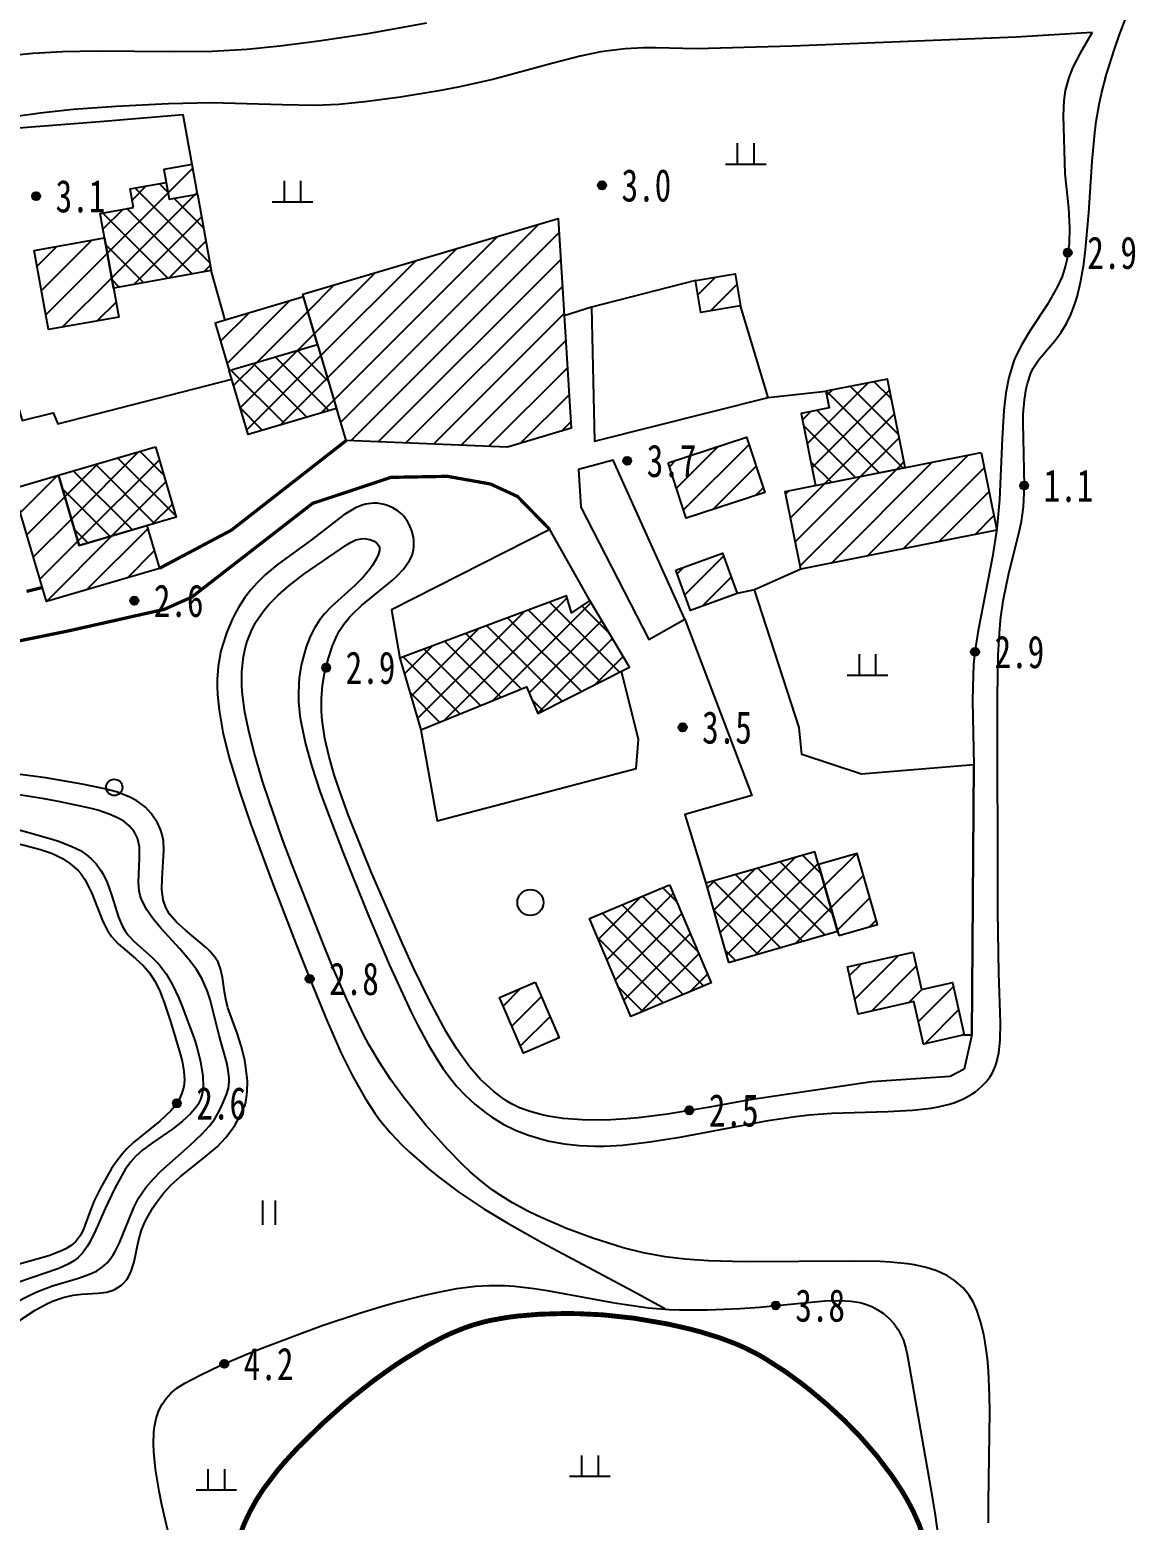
# Model space of a CAD drawing. Header units: metres. Extents: x 494039 to 619385, y 3351420 to 3402703.
# Drawn here: x 584816.8 to 584952.9, y 3394730.4 to 3394914 of the extents above; entities that cross this region are included whole.
import ezdxf
from ezdxf.enums import TextEntityAlignment as Align

# ---------------------------------------------------------------- set-up
doc = ezdxf.new("R2010")
doc.units = ezdxf.units.M
for name, pattern in [('2450', [0]), ('4430', [0]), ('8521', [0]), ('8522', [0]), ('9610', [0])]:
    doc.linetypes.add(name, pattern=pattern)
for name, color, linetype in [('210100', 130, 'Continuous'), ('310300', 8, 'Continuous'), ('310500', 8, 'Continuous'), ('380202', 8, '2450'), ('420500', 8, 'Continuous'), ('440300', 8, '4430'), ('510301', 8, 'Continuous'), ('720100', 8, 'Continuous'), ('760201', 8, '8521'), ('760202', 8, '8522'), ('810100', 8, '9610'), ('810302', 8, 'Continuous'), ('810501', 8, 'Continuous'), ('810600', 8, 'Continuous')]:
    doc.layers.add(name, color=color, linetype=linetype)
pattern_1 = [(45, (0, 0), (-1.767766953, 1.767766953), []), (135, (0, 0), (-1.767766953, -1.767766953), [])]
pattern_2 = [(45, (0, 0), (-1.767766953, 1.767766953), [])]

# ---------------------------------------------------------------- blocks, each defined once
blk = doc.blocks.new('gc170')
at = {"linetype": 'Continuous'}
blk.add_circle((0, 0), 0.5, dxfattribs=at)
blk = doc.blocks.new('p_point')
for radius in [0.25, 0.2, 0.15, 0.1, 0.05]:
    blk.add_circle((0, 0), radius)
blk.add_point((0, 0))
blk = doc.blocks.new('vm')
at = {"linetype": 'Continuous'}
for p, q in [((-0.5, 0), (-0.5, 1.3)), ((0.5, 1.3), (0.5, 0)), ((1.25, 0), (-1.25, 0))]:
    blk.add_line(p, q, dxfattribs=at)
blk = doc.blocks.new('v1')
blk.add_circle((0, 0), 0.8)
blk = doc.blocks.new('ve')
at = {"color": 0, "linetype": 'Continuous'}
for p, q in [((-0.4, 1.5), (-0.4, 0)), ((0.4, 0), (0.4, 1.5))]:
    blk.add_line(p, q, dxfattribs=at)
blk = doc.blocks.new('1-3&1-4')
at = {"layer": '310300', "linetype": 'Continuous'}
h = blk.add_hatch(dxfattribs=at)
h.set_pattern_fill('ANSI31', color=8, scale=20, style=0)
h.set_pattern_definition(pattern_2)
h.paths.add_polyline_path([(584837.463, 3394893.7185), (584836.8054, 3394897.3826), (584833.3349, 3394896.7597), (584833.9925, 3394893.0956)])
h = blk.add_hatch(dxfattribs=at)
h.set_pattern_fill('ANSI31', color=8, scale=20, style=0)
h.set_pattern_definition(pattern_2)
h.paths.add_polyline_path([(584850.4423, 3394881.3779), (584881.8862, 3394890.7042), (584883.48, 3394864.8789), (584875.6642, 3394862.5607), (584855.7863, 3394863.3607)])
h = blk.add_hatch(dxfattribs=at)
h.set_pattern_fill('ANSI31', color=8, scale=20, style=0)
h.set_pattern_definition(pattern_2)
h.paths.add_polyline_path([(584827.7825, 3394878.5738), (584819.1325, 3394877.0213), (584817.3833, 3394886.7677), (584826.0332, 3394888.3202)])
h = blk.add_hatch(dxfattribs=at)
h.set_pattern_fill('ANSI31', color=8, scale=20, style=0)
h.set_pattern_definition(pattern_2)
h.paths.add_polyline_path([(584898.7875, 3394883.0737), (584903.663, 3394883.9021), (584904.3327, 3394879.9607), (584899.4572, 3394879.1323)])
h = blk.add_hatch(dxfattribs=at)
h.set_pattern_fill('ANSI31', color=8, scale=20, style=0)
h.set_pattern_definition(pattern_2)
h.paths.add_polyline_path([(584852.2742, 3394875.2016), (584850.5346, 3394881.0668), (584839.6486, 3394877.838), (584841.3882, 3394871.9728)])
h = blk.add_hatch(dxfattribs=at)
h.set_pattern_fill('ANSI31', color=8, scale=20, style=0)
h.set_pattern_definition(pattern_2)
h.paths.add_polyline_path([(584895.4169, 3394860.6255), (584905.0859, 3394863.7925), (584907.3198, 3394856.972), (584897.6508, 3394853.8051)])
h = blk.add_hatch(dxfattribs=at)
h.set_pattern_fill('ANSI31', color=8, scale=20, style=0)
h.set_pattern_definition(pattern_2)
h.paths.add_polyline_path([(584933.9706, 3394861.8865), (584935.8729, 3394852.306), (584911.7423, 3394847.5146), (584909.84, 3394857.0951)])
h = blk.add_hatch(dxfattribs=at)
h.set_pattern_fill('ANSI31', color=8, scale=20, style=0)
h.set_pattern_definition(pattern_2)
h.paths.add_polyline_path([(584822.9153, 3394850.4351), (584831.2438, 3394852.8795), (584832.7879, 3394847.6183), (584818.8759, 3394843.5352), (584814.7876, 3394857.4648), (584820.3711, 3394859.1035)])
h = blk.add_hatch(dxfattribs=at)
h.set_pattern_fill('ANSI31', color=8, scale=20, style=0)
h.set_pattern_definition(pattern_2)
h.paths.add_polyline_path([(584896.3677, 3394847.3927), (584902.1069, 3394849.4759), (584903.9021, 3394844.53), (584898.163, 3394842.4468)])
h = blk.add_hatch(dxfattribs=at)
h.set_pattern_fill('ANSI31', color=8, scale=20, style=0)
h.set_pattern_definition(pattern_2)
h.paths.add_polyline_path([(584916.4428, 3394802.4081), (584921.2059, 3394803.7745), (584918.7044, 3394812.494), (584913.9414, 3394811.1275)])
h = blk.add_hatch(dxfattribs=at)
h.set_pattern_fill('ANSI31', color=8, scale=20, style=0)
h.set_pattern_definition(pattern_2)
h.paths.add_polyline_path([(584925.5864, 3394800.3619), (584926.6221, 3394795.7546), (584930.4305, 3394796.6107), (584931.8835, 3394790.1469), (584926.8598, 3394789.0176), (584925.6784, 3394794.2731), (584918.8017, 3394792.7273), (584917.4944, 3394798.5429)])
h = blk.add_hatch(dxfattribs=at)
h.set_pattern_fill('ANSI31', color=8, scale=20, style=0)
h.set_pattern_definition(pattern_2)
h.paths.add_polyline_path([(584879.0616, 3394796.6633), (584882.0211, 3394789.7904), (584877.6013, 3394787.8872), (584874.6418, 3394794.7601)])
at = {"layer": '310500', "linetype": 'Continuous'}
h = blk.add_hatch(dxfattribs=at)
h.set_pattern_fill('ANSI37', color=8, scale=20, style=0)
h.set_pattern_definition(pattern_1)
h.paths.add_polyline_path([(584829.5876, 3394892.0723), (584829.1789, 3394894.3494), (584833.6243, 3394895.1473), (584833.9925, 3394893.0956), (584837.463, 3394893.7185), (584839.153, 3394884.3029), (584827.1412, 3394882.147), (584825.4917, 3394891.3372)])
h = blk.add_hatch(dxfattribs=at)
h.set_pattern_fill('ANSI37', color=8, scale=20, style=0)
h.set_pattern_definition(pattern_1)
h.paths.add_polyline_path([(584852.2742, 3394875.2016), (584854.6129, 3394867.3168), (584843.7269, 3394864.088), (584841.3882, 3394871.9728)])
h = blk.add_hatch(dxfattribs=at)
h.set_pattern_fill('ANSI37', color=8, scale=20, style=0)
h.set_pattern_definition(pattern_1)
h.paths.add_polyline_path([(584924.5914, 3394860.0242), (584922.4249, 3394870.9351), (584914.8455, 3394869.4301), (584915.2503, 3394867.3912), (584911.8047, 3394866.7071), (584913.5663, 3394857.835)])
h = blk.add_hatch(dxfattribs=at)
h.set_pattern_fill('ANSI37', color=8, scale=20, style=0)
h.set_pattern_definition(pattern_1)
h.paths.add_polyline_path([(584832.3101, 3394862.6075), (584834.8542, 3394853.9392), (584822.9153, 3394850.4351), (584820.3711, 3394859.1035)])
h = blk.add_hatch(dxfattribs=at)
h.set_pattern_fill('ANSI37', color=8, scale=20, style=0)
h.set_pattern_definition(pattern_1)
h.paths.add_polyline_path([(584864.9757, 3394827.75), (584878.0023, 3394833.0352), (584879.3869, 3394829.7243), (584890.6629, 3394835.4391), (584885.803, 3394843.6637), (584883.5179, 3394842.1618), (584882.9126, 3394844.2213), (584862.4074, 3394836.5615)])
h = blk.add_hatch(dxfattribs=at)
h.set_pattern_fill('ANSI37', color=8, scale=20, style=0)
h.set_pattern_definition(pattern_1)
h.paths.add_polyline_path([(584902.8509, 3394799.0829), (584916.2907, 3394802.9385), (584913.4862, 3394812.7143), (584900.0464, 3394808.8586)])
h = blk.add_hatch(dxfattribs=at)
h.set_pattern_fill('ANSI37', color=8, scale=20, style=0)
h.set_pattern_definition(pattern_1)
h.paths.add_polyline_path([(584895.5846, 3394808.6583), (584900.7003, 3394796.5868), (584890.847, 3394792.4111), (584885.7313, 3394804.4826)])
at = {"layer": '210100', "color": 141, "linetype": 'Continuous', "flags": 128}
for points in [[(584934.8556, 3394730.078), (584934.8571, 3394732.606), (584935.031, 3394743.7411), (584935.0047, 3394745.76), (584934.8648, 3394748.7787), (584934.7306, 3394750.282), (584934.4585, 3394752.2776), (584934.2724, 3394753.2707), (584933.892, 3394754.8364), (584933.4303, 3394756.2374), (584932.9748, 3394757.2608), (584932.4528, 3394758.1409), (584931.7513, 3394758.9979), (584930.6824, 3394759.9096), (584929.8003, 3394760.4671), (584928.9469, 3394760.894), (584928.3635, 3394761.1345), (584927.1697, 3394761.5225), (584925.7395, 3394761.8445), (584924.908, 3394761.9771), (584922.7968, 3394762.184), (584921.5155, 3394762.2448), (584918.2259, 3394762.2848), (584904.8316, 3394762.218), (584900.4103, 3394762.3328), (584897.4761, 3394762.5298), (584895.0425, 3394762.8138), (584892.3917, 3394763.3046), (584889.8847, 3394763.9385), (584886.1616, 3394765.1085), (584882.9024, 3394766.3223), (584879.3243, 3394767.8763), (584878.1619, 3394768.4458), (584876.2716, 3394769.4664), (584874.8135, 3394770.3613), (584873.7537, 3394771.094), (584872.3811, 3394772.1637), (584871.0641, 3394773.3091), (584870.1063, 3394774.2078), (584868.254, 3394776.0854), (584865.6063, 3394779.0497), (584862.8367, 3394782.4959), (584861.279, 3394784.6327), (584859.8282, 3394786.8283), (584858.572, 3394788.9881), (584857.9282, 3394790.1999), (584856.7144, 3394792.6603), (584855.8521, 3394794.5295), (584853.9435, 3394798.9429), (584852.8953, 3394801.4867), (584849.12, 3394811.1184), (584847.9118, 3394814.3656), (584846.2882, 3394818.9685), (584845.4905, 3394821.4097), (584844.448, 3394824.9332), (584843.74, 3394827.7704), (584843.3192, 3394829.9042), (584843.0317, 3394832.0403), (584842.9524, 3394833.1086), (584842.9422, 3394834.8884), (584843.1374, 3394836.7504), (584843.438, 3394838.088), (584843.6389, 3394838.7455), (584844.07, 3394839.8624), (584844.6177, 3394840.9423), (584845.5548, 3394842.3245), (584846.2706, 3394843.1753), (584847.4527, 3394844.369), (584848.7368, 3394845.4867), (584850.5642, 3394846.8959), (584855.8943, 3394850.5624), (584856.3132, 3394850.8086), (584856.9936, 3394851.1144), (584857.6464, 3394851.2647), (584857.9887, 3394851.2801), (584858.6982, 3394851.1678), (584859.2236, 3394850.9509), (584859.5928, 3394850.6839), (584859.8024, 3394850.4098), (584859.8692, 3394850.2346), (584859.8793, 3394849.8387), (584859.7131, 3394849.2886), (584859.5016, 3394848.8342), (584859.0629, 3394848.0636), (584858.6966, 3394847.5279), (584857.888, 3394846.5444), (584856.8546, 3394845.5056), (584853.9438, 3394842.8847), (584853.1064, 3394842.0035), (584852.4886, 3394841.2218), (584851.8839, 3394840.2649), (584851.3691, 3394839.239), (584850.8722, 3394837.9741), (584850.6355, 3394837.2261), (584850.261, 3394835.6912), (584850.0172, 3394834.1262), (584849.9453, 3394833.3401), (584849.9033, 3394832.1651), (584849.9286, 3394831.2208), (584850.0991, 3394829.4721), (584850.2436, 3394828.5496), (584850.7856, 3394826.0265), (584851.5747, 3394823.1984), (584852.6028, 3394820.0561), (584853.3433, 3394817.976), (584855.3132, 3394812.803), (584856.5475, 3394809.7062), (584858.5889, 3394804.7217), (584861.0931, 3394798.8365), (584863.748, 3394793.0432), (584864.5186, 3394791.4958), (584865.8751, 3394788.9691), (584867.0508, 3394787.0137), (584867.6792, 3394786.0657), (584868.3412, 3394785.1424), (584869.4109, 3394783.8136), (584870.3775, 3394782.7794), (584871.6285, 3394781.6282), (584872.9703, 3394780.57), (584873.671, 3394780.0785), (584875.1262, 3394779.1798), (584876.6487, 3394778.4105), (584878.23, 3394777.7888), (584879.859, 3394777.299), (584880.7791, 3394777.0776), (584882.6416, 3394776.7347), (584884.5203, 3394776.5202), (584886.4043, 3394776.4361), (584887.5362, 3394776.4473), (584889.7932, 3394776.5805), (584893.1665, 3394776.9779), (584897.0912, 3394777.6211), (584907.7326, 3394779.6022), (584911.1024, 3394780.1153), (584912.7917, 3394780.3144), (584915.5725, 3394780.5208), (584922.4788, 3394780.7022), (584925.5141, 3394780.8734), (584927.8094, 3394781.145), (584928.6649, 3394781.2943), (584930.0715, 3394781.6291), (584930.7137, 3394781.8324), (584931.7835, 3394782.2686), (584932.8168, 3394782.8484), (584933.2519, 3394783.1524), (584934.0046, 3394783.7842), (584934.6179, 3394784.4367), (584935.0539, 3394785.0252), (584935.3367, 3394785.5036), (584935.7124, 3394786.3431), (584935.8871, 3394786.869), (584936.1403, 3394787.9627), (584936.317, 3394789.4889), (584936.3556, 3394791.668), (584936.1342, 3394797.746), (584936.0181, 3394805.3632), (584935.9697, 3394831.8145), (584936.0648, 3394836.9432), (584936.2593, 3394840.2207), (584936.4011, 3394841.6676), (584936.704, 3394843.8212), (584937.3444, 3394846.8073), (584938.6966, 3394852.2843), (584938.9128, 3394853.3992), (584939.1668, 3394855.2107), (584939.2945, 3394857.7649), (584939.1213, 3394865.5385), (584939.1462, 3394866.6207), (584939.2808, 3394868.3841), (584939.5019, 3394869.7469), (584939.6606, 3394870.4083), (584940.0965, 3394871.6822), (584940.3837, 3394872.2907), (584941.0848, 3394873.3926), (584943.0225, 3394875.648), (584943.7895, 3394876.6311), (584944.48, 3394877.7635), (584945.0451, 3394878.9623), (584945.5071, 3394880.2136), (584945.7672, 3394881.071), (584946.193, 3394882.8271), (584946.5871, 3394885.0716), (584946.8209, 3394886.8823), (584947.213, 3394891.4028), (584947.6229, 3394897.7725), (584947.9446, 3394901.2731), (584948.1229, 3394902.6632), (584948.4717, 3394904.7342), (584948.7729, 3394906.1119), (584949.4109, 3394908.5047), (584950.3778, 3394911.5561), (584950.9636, 3394913.2425), (584952.7127, 3394917.9408)], [(584814.7583, 3394757.0132), (584817.0136, 3394758.1722), (584817.9146, 3394758.5772), (584819.6479, 3394759.2598), (584822.8461, 3394760.2012), (584824.2044, 3394760.6704), (584825.038, 3394761.0656), (584825.7617, 3394761.5317), (584826.3324, 3394762.0314), (584826.6237, 3394762.3633), (584827.1111, 3394763.0743), (584827.3738, 3394763.5435), (584827.8639, 3394764.5632), (584829.6373, 3394768.9006), (584830.2273, 3394770.0602), (584831.1333, 3394771.3793), (584832.0545, 3394772.4356), (584832.9747, 3394773.3611), (584836.5431, 3394776.5418), (584838.0578, 3394777.9705), (584838.9416, 3394778.9386), (584839.6099, 3394779.8349), (584840.1923, 3394780.8579), (584840.5281, 3394781.5588), (584841.0642, 3394782.8029), (584841.306, 3394783.6105), (584841.3892, 3394784.374), (584841.3813, 3394784.8889), (584841.231, 3394786.0593), (584841.0915, 3394786.7142), (584840.1555, 3394790.0925), (584839.0436, 3394794.502), (584838.672, 3394795.6263), (584838.0238, 3394797.1008), (584837.345, 3394798.2157), (584836.4268, 3394799.4425), (584835.3118, 3394800.7507), (584833.0214, 3394803.2619), (584831.9749, 3394804.513), (584831.225, 3394805.5727), (584830.5681, 3394806.8361), (584830.4062, 3394807.3184), (584830.2863, 3394807.8884), (584830.2091, 3394808.9167), (584830.3539, 3394811.933), (584830.3244, 3394813.2602), (584830.2658, 3394813.6893), (584830.0867, 3394814.3824), (584829.8107, 3394814.98), (584829.6265, 3394815.2703), (584829.0799, 3394815.9154), (584828.3943, 3394816.4692), (584827.6324, 3394816.9129), (584826.6075, 3394817.3583), (584825.2033, 3394817.8174), (584824.2087, 3394818.0839), (584820.5695, 3394818.8766), (584818.6213, 3394819.2384), (584815.2263, 3394819.7799)], [(584813.8051, 3394815.9173), (584819.5917, 3394814.2753), (584820.4725, 3394813.9854), (584822.0239, 3394813.3775), (584823.0627, 3394812.8507), (584823.8255, 3394812.351), (584824.3664, 3394811.8957), (584825.0041, 3394811.213), (584825.5999, 3394810.4), (584825.8791, 3394809.939), (584826.3692, 3394808.9212), (584826.9012, 3394807.4085), (584827.7719, 3394804.6403), (584828.2147, 3394803.5997), (584828.6346, 3394802.8755), (584828.9806, 3394802.4166), (584829.6982, 3394801.6502), (584831.8436, 3394799.7456), (584832.763, 3394798.8249), (584833.6113, 3394797.6904), (584834.3876, 3394796.333), (584835.1737, 3394794.6684), (584835.6873, 3394793.4481), (584837.0669, 3394789.6942), (584837.3873, 3394788.6702), (584837.8623, 3394786.8409), (584838.1403, 3394785.0724), (584838.1759, 3394783.8439), (584838.0636, 3394782.912), (584837.8545, 3394782.2182), (584837.5142, 3394781.5588), (584837.272, 3394781.2013), (584836.6744, 3394780.4868), (584835.6474, 3394779.5302), (584834.4337, 3394778.6037), (584831.9363, 3394776.8808), (584830.7431, 3394775.9838), (584829.8902, 3394775.2203), (584829.2789, 3394774.5359), (584828.584, 3394773.5664), (584828.1878, 3394772.9255), (584827.2442, 3394771.1778), (584826.1176, 3394768.7832), (584824.9645, 3394766.1581), (584824.2076, 3394764.6396), (584823.8837, 3394764.0923), (584823.3047, 3394763.285), (584822.8028, 3394762.7562), (584822.3347, 3394762.3828), (584821.5558, 3394761.9099), (584820.4179, 3394761.3911), (584815.3685, 3394759.6445)]]:
    blk.add_lwpolyline(points, dxfattribs=at)
at = {"layer": '210100', "color": 141, "linetype": 'Continuous', "elevation": 3.0228, "flags": 128}
for points in [[(584814.7721, 3394910.8089), (584817.1885, 3394911.0674), (584820.8417, 3394911.2784), (584825.1325, 3394911.3495), (584834.3694, 3394911.2813), (584839.2887, 3394911.3373), (584843.5599, 3394911.5698), (584847.5989, 3394911.9602), (584852.4269, 3394912.5792), (584858.4413, 3394913.5105), (584865.7304, 3394914.8124)], [(584947.6452, 3394913.6336), (584938.2621, 3394913.0321), (584910.6806, 3394911.9432), (584898.9091, 3394911.5942), (584893.9209, 3394911.7491), (584892.3935, 3394911.7383), (584890.1156, 3394911.6175), (584888.0764, 3394911.3803), (584887.1175, 3394911.224), (584884.5747, 3394910.6936), (584881.0977, 3394909.8001), (584873.8269, 3394907.8291), (584869.5788, 3394906.8992), (584867.2087, 3394906.4525), (584862.4535, 3394905.6627), (584858.0826, 3394905.0709), (584854.8965, 3394904.7682), (584851.9657, 3394904.6487), (584847.9119, 3394904.6931), (584839.2045, 3394904.9386), (584833.9215, 3394904.8381), (584827.4643, 3394904.5133), (584822.1913, 3394904.1272), (584818.1081, 3394903.706), (584815.2115, 3394903.2826)]]:
    blk.add_lwpolyline(points, dxfattribs=at)
at = {"layer": '310300', "color": 8, "linetype": 'Continuous', "flags": 128}
for points, elevation in [([(584837.463, 3394893.7185), (584836.8054, 3394897.3826), (584833.3349, 3394896.7597), (584833.9925, 3394893.0956)], 5.9853), ([(584827.7825, 3394878.5738), (584819.1325, 3394877.0213), (584817.3833, 3394886.7677), (584826.0332, 3394888.3202)], 6.3947), ([(584852.2742, 3394875.2016), (584850.5346, 3394881.0668), (584839.6486, 3394877.838), (584841.3882, 3394871.9728)], 6.3947), ([(584895.4169, 3394860.6255), (584905.0859, 3394863.7925), (584907.3198, 3394856.972), (584897.6508, 3394853.8051)], 6.0626), ([(584933.9706, 3394861.8865), (584935.8729, 3394852.306), (584911.7423, 3394847.5146), (584909.84, 3394857.0951)], 6.0626), ([(584822.9153, 3394850.4351), (584831.2438, 3394852.8795), (584832.7879, 3394847.6183), (584818.8759, 3394843.5352), (584814.7876, 3394857.4648), (584820.3711, 3394859.1035)], 6.4692), ([(584896.3677, 3394847.3927), (584902.1069, 3394849.4759), (584903.9021, 3394844.53), (584898.163, 3394842.4468)], 6.0626), ([(584916.4428, 3394802.4081), (584921.2059, 3394803.7745), (584918.7044, 3394812.494), (584913.9414, 3394811.1275)], 7.3469), ([(584879.0616, 3394796.6633), (584882.0211, 3394789.7904), (584877.6013, 3394787.8872), (584874.6418, 3394794.7601)], 4.9324)]:
    blk.add_lwpolyline(points, close=True, dxfattribs=dict(at, elevation=elevation))
for points in [[(584850.4423, 3394881.3779), (584881.8862, 3394890.7042), (584883.48, 3394864.8789), (584875.6642, 3394862.5607), (584855.7863, 3394863.3607)], [(584898.7875, 3394883.0737), (584903.663, 3394883.9021), (584904.3327, 3394879.9607), (584899.4572, 3394879.1323)], [(584925.5864, 3394800.3619), (584926.6221, 3394795.7546), (584930.4305, 3394796.6107), (584931.8835, 3394790.1469), (584926.8598, 3394789.0176), (584925.6784, 3394794.2731), (584918.8017, 3394792.7273), (584917.4944, 3394798.5429)]]:
    blk.add_lwpolyline(points, close=True, dxfattribs=at)
at = {"layer": '310500', "color": 8, "linetype": 'Continuous', "flags": 128}
for points, elevation in [([(584829.5876, 3394892.0723), (584829.1789, 3394894.3494), (584833.6243, 3394895.1473), (584833.9925, 3394893.0956), (584837.463, 3394893.7185), (584839.153, 3394884.3029), (584827.1412, 3394882.147), (584825.4917, 3394891.3372)], 10.237), ([(584852.2742, 3394875.2016), (584854.6129, 3394867.3168), (584843.7269, 3394864.088), (584841.3882, 3394871.9728)], 16.044), ([(584832.3101, 3394862.6075), (584834.8542, 3394853.9392), (584822.9153, 3394850.4351), (584820.3711, 3394859.1035)], 9.2878), ([(584864.9757, 3394827.75), (584878.0023, 3394833.0352), (584879.3869, 3394829.7243), (584890.6629, 3394835.4391), (584885.803, 3394843.6637), (584883.5179, 3394842.1618), (584882.9126, 3394844.2213), (584862.4074, 3394836.5615)], 11.7718), ([(584902.8509, 3394799.0829), (584916.2907, 3394802.9385), (584913.4862, 3394812.7143), (584900.0464, 3394808.8586)], 10.8337), ([(584895.5846, 3394808.6583), (584900.7003, 3394796.5868), (584890.847, 3394792.4111), (584885.7313, 3394804.4826)], 11.5931)]:
    blk.add_lwpolyline(points, close=True, dxfattribs=dict(at, elevation=elevation))
blk.add_lwpolyline([(584924.5914, 3394860.0242), (584922.4249, 3394870.9351), (584914.8455, 3394869.4301), (584915.2503, 3394867.3912), (584911.8047, 3394866.7071), (584913.5663, 3394857.835)], close=True, dxfattribs=at)
at = {"layer": '380202', "color": 8, "linetype": '2450', "flags": 128}
blk.add_lwpolyline([(584836.8054, 3394897.3826), (584835.7159, 3394903.4721), (584825.4404, 3394902.6355), (584814.9116, 3394901.7857), (584809.4098, 3394899.7436), (584806.8802, 3394896.8551), (584805.7383, 3394894.15), (584805.2733, 3394891.0441), (584805.8482, 3394887.6877), (584807.6538, 3394883.7853), (584809.5918, 3394880.2613), (584814.3999, 3394870.9247), (584815.8762, 3394865.8462), (584819.7134, 3394866.7722), (584820.2887, 3394865.4262), (584841.7048, 3394870.9055)], dxfattribs=at)
for points, elevation in [([(584840.8946, 3394878.2076), (584839.153, 3394884.3029)], 5.2594), ([(584898.7875, 3394883.0737), (584885.9798, 3394879.8074), (584886.3726, 3394863.303), (584907.7332, 3394868.6621), (584904.3327, 3394879.9607)], 4.8765), ([(584885.803, 3394843.6637), (584880.8504, 3394852.4053), (584861.3472, 3394842.5046), (584862.4074, 3394836.5615)], 4.9324), ([(584931.8835, 3394790.1469), (584932.8211, 3394790.1772), (584933.0716, 3394823.4045), (584919.2343, 3394822.2731), (584911.8911, 3394824.7021), (584911.5588, 3394828.0078), (584906.0485, 3394844.9863), (584903.9021, 3394844.53)], 4.5973), ([(584897.4591, 3394841.3789), (584905.7388, 3394819.6534), (584897.4976, 3394817.3122), (584900.0464, 3394808.8586)], 4.8765), ([(584864.9757, 3394827.75), (584866.9868, 3394816.5233), (584891.4783, 3394822.9516), (584891.7782, 3394826.5527), (584889.6753, 3394834.9386)], 4.9324)]:
    blk.add_lwpolyline(points, dxfattribs=dict(at, elevation=elevation))
at = {"layer": '380202', "color": 8, "linetype": '2450', "elevation": 4.8765, "flags": 128}
blk.add_lwpolyline([(584897.4591, 3394841.3789), (584888.6411, 3394860.954), (584884.3993, 3394859.8095), (584884.6729, 3394855.168), (584893.0508, 3394838.8703)], close=True, dxfattribs=at)
at = {"layer": '420500', "color": 8, "linetype": 'Continuous', "const_width": 0.4, "elevation": 3.8566, "flags": 128}
for points in [[(584855.7863, 3394863.3607), (584841.6455, 3394852.321), (584832.7879, 3394847.6183)], [(584803.1394, 3394836.1737), (584821.5823, 3394839.9139), (584833.3969, 3394842.5736), (584836.7769, 3394844.0835), (584851.6426, 3394855.6187), (584861.2951, 3394858.8281), (584868.2473, 3394858.9542), (584873.544, 3394858.0122), (584876.8797, 3394856.4756), (584880.8504, 3394852.4053)], [(584816.4384, 3394844.7783), (584818.3691, 3394845.2619)]]:
    blk.add_lwpolyline(points, dxfattribs=at)
at = {"layer": '440300', "color": 8, "linetype": '4430', "const_width": 0.6, "flags": 128}
blk.add_lwpolyline([(584840.449, 3394703.9723), (584839.837, 3394708.6687), (584839.6185, 3394711.3856), (584839.5799, 3394713.0214), (584839.6299, 3394714.6356), (584839.8493, 3394717.0613), (584840.014, 3394718.2736), (584840.4372, 3394720.6905), (584841.2821, 3394724.2763), (584841.9827, 3394726.6208), (584842.3778, 3394727.7729), (584843.2706, 3394730.0229), (584843.9547, 3394731.4716), (584844.7309, 3394732.8772), (584845.6192, 3394734.2529), (584847.3578, 3394736.5421), (584848.1595, 3394737.4861), (584849.841, 3394739.3208), (584852.8204, 3394742.2484), (584855.3253, 3394744.4867), (584856.6129, 3394745.5701), (584859.1548, 3394747.5739), (584861.5126, 3394749.2656), (584862.7165, 3394750.0696), (584865.6707, 3394751.8636), (584867.6936, 3394752.9262), (584868.7231, 3394753.4064), (584870.2935, 3394754.0487), (584871.3601, 3394754.4157), (584872.6315, 3394754.7758), (584873.5988, 3394755.001), (584875.562, 3394755.3535), (584876.8878, 3394755.5268), (584879.5687, 3394755.7513), (584882.614, 3394755.8413), (584884.3121, 3394755.8251), (584887.3679, 3394755.6786), (584891.2123, 3394755.2642), (584895.3873, 3394754.5458), (584898.1275, 3394753.9211), (584899.4797, 3394753.5601), (584901.808, 3394752.8365), (584903.754, 3394752.1034), (584904.7052, 3394751.6891), (584906.2518, 3394750.9175), (584907.1582, 3394750.4095), (584909.7967, 3394748.7236), (584911.7771, 3394747.2788), (584912.8832, 3394746.4106), (584915.0398, 3394744.5935), (584917.1156, 3394742.6748), (584919.0329, 3394740.7148), (584921.1192, 3394738.3036), (584923.0325, 3394735.7672), (584924.1919, 3394734.01), (584924.7294, 3394733.1106), (584925.589, 3394731.4999), (584926.3053, 3394729.886), (584926.8586, 3394728.3273), (584927.1557, 3394727.3336), (584927.7092, 3394725.1082), (584928.0081, 3394723.6721), (584929.3945, 3394715.5648), (584930.1423, 3394710.46), (584930.3659, 3394708.6354), (584930.6762, 3394705.3445), (584930.7628, 3394703.8776), (584930.8109, 3394701.4624), (584930.7117, 3394698.9656), (584930.6035, 3394697.7187), (584930.4548, 3394696.4763), (584930.1097, 3394694.4231), (584929.8866, 3394693.4082), (584929.4492, 3394691.8069), (584928.965, 3394690.4073), (584928.5637, 3394689.4174), (584927.6495, 3394687.4783), (584927.1443, 3394686.5283), (584926.0519, 3394684.6671), (584924.2359, 3394681.9791), (584922.226, 3394679.4422), (584920.7747, 3394677.8606), (584920.0119, 3394677.1112), (584918.5119, 3394675.7987), (584916.1915, 3394674.0847), (584914.2953, 3394672.8727), (584913.1838, 3394672.2204), (584910.9117, 3394670.9957), (584907.4049, 3394669.3549), (584905.6137, 3394668.6313), (584904.1702, 3394668.1073), (584901.7362, 3394667.3278), (584900.2613, 3394666.9111), (584897.2831, 3394666.187), (584895.7804, 3394665.8815), (584893.255, 3394665.4672), (584890.0637, 3394665.13), (584888.2275, 3394665.013), (584884.5426, 3394664.9129), (584880.8588, 3394664.9759), (584879.0243, 3394665.0717), (584876.2904, 3394665.3107), (584874.9351, 3394665.4813), (584872.7002, 3394665.8601), (584870.5057, 3394666.3877), (584869.3568, 3394666.7427), (584867.378, 3394667.474), (584865.1573, 3394668.4445), (584862.7014, 3394669.6635), (584860.018, 3394671.1327), (584857.1203, 3394672.8506), (584854.6483, 3394674.4392), (584853.0886, 3394675.581), (584851.9573, 3394676.5404), (584850.9543, 3394677.5235), (584849.7819, 3394678.8399), (584848.4775, 3394680.5226), (584847.2708, 3394682.2933), (584846.1543, 3394684.1325), (584845.1278, 3394686.0264), (584844.1977, 3394687.9652), (584843.3782, 3394689.9427), (584842.9041, 3394691.2808), (584842.5262, 3394692.52), (584841.9602, 3394694.7764), (584841.4117, 3394697.5667), (584841.1169, 3394699.3546)], close=True, dxfattribs=at)
at = {"layer": '760201', "color": 8, "linetype": '8521', "flags": 128}
for points in [[(584947.6452, 3394913.6336), (584946.1371, 3394911.0798), (584945.258, 3394909.3338), (584944.7416, 3394908.0583), (584944.3, 3394906.4757), (584944.1288, 3394905.244), (584944.0513, 3394903.3694), (584944.2709, 3394896.2102)], [(584944.2709, 3394896.2102), (584944.7117, 3394892.0127), (584944.836, 3394889.5809), (584944.7927, 3394887.675), (584944.6394, 3394886.279), (584944.5134, 3394885.5946), (584944.3486, 3394884.921), (584943.9145, 3394883.5738), (584943.3328, 3394882.2381), (584942.0965, 3394880.0835), (584940.0057, 3394876.9056), (584938.9597, 3394875.1817), (584938.2844, 3394873.8517), (584938.0009, 3394873.176), (584937.7598, 3394872.5009), (584937.3726, 3394871.1199), (584937.0119, 3394869.2292), (584936.7574, 3394867.0562), (584936.5493, 3394863.6289), (584936.226, 3394856.1117), (584935.8957, 3394852.4866), (584935.3553, 3394849.0495), (584933.5746, 3394839.9543), (584933.1885, 3394837.3449), (584933.0332, 3394835.7844), (584932.9162, 3394833.0158), (584932.914, 3394831.2478), (584933.0716, 3394823.4045), (584932.8211, 3394790.1772), (584931.8533, 3394785.9259), (584930.1518, 3394785.0298), (584920.4899, 3394784.3652), (584905.2475, 3394782.1175), (584900.3003, 3394781.2094), (584895.332, 3394780.3905), (584891.7528, 3394779.9336), (584890.3093, 3394779.8005), (584887.7596, 3394779.667), (584884.8193, 3394779.6779), (584882.4844, 3394779.8634), (584880.6458, 3394780.1472), (584879.7434, 3394780.3419), (584878.4194, 3394780.7111), (584877.141, 3394781.1876), (584876.1198, 3394781.6817), (584875.5408, 3394782.0187), (584874.9785, 3394782.3879), (584873.9026, 3394783.2088), (584872.3321, 3394784.6841), (584871.0147, 3394786.2006), (584870.0474, 3394787.493), (584869.3677, 3394788.4925), (584868.0999, 3394790.5521), (584865.9922, 3394794.4728), (584864.0478, 3394798.5057), (584862.8572, 3394801.1075), (584858.955, 3394810.0551), (584857.8152, 3394812.7945), (584856.0712, 3394817.1937), (584854.871, 3394820.5085), (584854.3254, 3394822.1727), (584853.679, 3394824.4013), (584853.1594, 3394826.6444), (584852.8178, 3394828.9078), (584852.7352, 3394830.0495), (584852.739, 3394831.5708), (584852.8885, 3394833.2362), (584853.1744, 3394834.9004), (584853.5888, 3394836.5509), (584854.1059, 3394838.0914), (584854.6443, 3394839.3185), (584854.9346, 3394839.8638), (584855.4904, 3394840.7335), (584856.1903, 3394841.5982), (584856.6279, 3394842.0609), (584857.6897, 3394843.0433), (584861.4324, 3394846.1062), (584862.0662, 3394846.6897), (584862.847, 3394847.5177), (584863.5882, 3394848.5688), (584863.8917, 3394849.2173), (584864.0828, 3394849.9111), (584864.1312, 3394850.2929), (584864.1235, 3394851.0778), (584864.0701, 3394851.4745), (584863.8702, 3394852.2604), (584863.5535, 3394853.0145), (584863.3535, 3394853.3715), (584862.8741, 3394854.0287), (584862.596, 3394854.3219), (584862.1773, 3394854.6765), (584861.5469, 3394855.072), (584860.8673, 3394855.3664), (584860.445, 3394855.4938), (584859.5896, 3394855.6349), (584859.1657, 3394855.6471), (584858.1565, 3394855.5142), (584857.7377, 3394855.3946), (584856.9209, 3394855.0618), (584855.4793, 3394854.2025), (584851.5057, 3394851.1142), (584847.2923, 3394848.0396), (584845.826, 3394846.831), (584844.7651, 3394845.8126), (584844.0678, 3394845.0297), (584843.3195, 3394844.0428), (584842.5335, 3394842.8082), (584842.1254, 3394842.0696), (584841.7469, 3394841.3109), (584841.0814, 3394839.7448), (584840.5464, 3394838.1297), (584840.3329, 3394837.3093), (584840.013, 3394835.5302), (584839.8992, 3394833.9371), (584839.8963, 3394833.0782), (584839.9359, 3394832.0974), (584840.1314, 3394830.1435), (584840.6143, 3394827.4261), (584841.3917, 3394824.3001), (584842.6479, 3394820.179), (584844.0475, 3394816.0889), (584846.6637, 3394808.9696), (584849.7779, 3394800.8721), (584851.3759, 3394796.8449), (584853.4378, 3394791.8529), (584855.1826, 3394787.9241), (584856.5919, 3394785.0468), (584858.145, 3394782.2687), (584859.3008, 3394780.4998), (584859.9276, 3394779.6492), (584861.2278, 3394778.0958), (584862.6383, 3394776.6219), (584863.4832, 3394775.8092), (584866.1455, 3394773.4803), (584867.2994, 3394772.5542), (584869.6686, 3394770.7815), (584872.7487, 3394768.7229), (584875.6025, 3394767.0004), (584879.953, 3394764.5536), (584891.1891, 3394758.5333), (584895.0785, 3394756.4024)], [(584848.5298, 3394674.486), (584846.5901, 3394678.0484), (584844.7258, 3394681.6357), (584843.0419, 3394685.283), (584842.3184, 3394687.1459), (584841.5627, 3394689.3995), (584841.1792, 3394690.7415), (584840.5116, 3394693.4585), (584839.673, 3394697.5881), (584839.1781, 3394700.3626), (584837.032, 3394713.6144), (584836.0563, 3394719.1776), (584835.4271, 3394722.2759), (584833.091, 3394732.2807), (584832.7534, 3394733.9594), (584832.3151, 3394736.6693), (584832.1011, 3394738.8261), (584832.0591, 3394739.7854), (584832.0964, 3394741.2198), (584832.1699, 3394741.8809), (584832.3796, 3394742.9001), (584832.7381, 3394743.9049), (584833.1355, 3394744.667), (584833.623, 3394745.3764), (584834.1932, 3394746.0156), (584834.9364, 3394746.6367), (584835.9059, 3394747.2434), (584837.8287, 3394748.2608), (584840.2884, 3394749.4293), (584843.6216, 3394750.8629), (584845.7264, 3394751.7099), (584850.3987, 3394753.4812), (584852.9696, 3394754.4015), (584857.2979, 3394755.8512), (584859.5608, 3394756.5451), (584861.5132, 3394757.1059), (584865.1135, 3394758.0372), (584866.7564, 3394758.4072), (584869.3909, 3394758.9018), (584871.701, 3394759.1992), (584873.3535, 3394759.3048), (584875.2905, 3394759.2857), (584876.4962, 3394759.2055), (584878.9095, 3394758.9306), (584880.5193, 3394758.6864), (584888.5731, 3394757.2077), (584890.1837, 3394756.9346), (584893.0009, 3394756.5459), (584895.4918, 3394756.3475), (584896.8409, 3394756.2976), (584900.2174, 3394756.3003), (584904.2882, 3394756.4733), (584906.6812, 3394756.6384), (584914.7141, 3394757.4109), (584916.5246, 3394757.4606), (584917.901, 3394757.3741), (584919.0482, 3394757.1786), (584919.6074, 3394757.0289), (584920.5141, 3394756.6883), (584921.1701, 3394756.3477), (584921.9327, 3394755.8359), (584922.6361, 3394755.233), (584923.2625, 3394754.5522), (584923.7925, 3394753.8052), (584924.214, 3394752.9854), (584924.3878, 3394752.5392), (584924.7193, 3394751.3825), (584924.8849, 3394750.5895), (584927.825, 3394734.0198), (584928.3002, 3394731.0157), (584929.1542, 3394724.7507), (584931.2956, 3394706.9447), (584931.5565, 3394705.2276), (584931.8078, 3394704.2891), (584931.9627, 3394703.8877), (584932.2787, 3394703.2893), (584932.8369, 3394702.615), (584933.8512, 3394701.7351)]]:
    blk.add_lwpolyline(points, dxfattribs=at)
at = {"layer": '760202', "color": 8, "linetype": '8522', "flags": 128}
blk.add_lwpolyline([(584770.3223, 3394748.4805), (584769.7625, 3394747.9923), (584769.2999, 3394747.441), (584768.8613, 3394746.7251), (584768.5476, 3394745.968), (584768.3967, 3394745.2856), (584768.3786, 3394744.9497), (584768.4592, 3394744.3995), (584768.7008, 3394743.8944), (584769.0731, 3394743.4427), (584769.5824, 3394743.0119), (584770.3521, 3394742.5457), (584771.1865, 3394742.1995), (584772.1238, 3394741.9578), (584773.128, 3394741.8306), (584774.3119, 3394741.8213), (584774.9029, 3394741.871), (584775.9194, 3394742.053), (584776.6624, 3394742.2808), (584779.3545, 3394743.4333), (584780.86, 3394743.9178), (584782.6877, 3394744.3363), (584789.0455, 3394745.4499), (584789.7907, 3394745.632), (584790.9221, 3394745.9979), (584791.8092, 3394746.4128), (584792.6527, 3394746.9633), (584795.1164, 3394749.0383), (584796.0338, 3394749.7493), (584796.6827, 3394750.1639), (584797.2593, 3394750.4573), (584798.1437, 3394750.7872), (584799.1331, 3394751.0042), (584800.222, 3394751.0746), (584800.953, 3394751.0552), (584804.5051, 3394750.7837), (584805.9151, 3394750.8451), (584807.2381, 3394751.0589), (584808.0251, 3394751.2409), (584809.5767, 3394751.7022), (584810.3366, 3394751.9788), (584811.4463, 3394752.4569), (584812.3393, 3394752.9235), (584813.9768, 3394753.9309), (584817.4852, 3394756.2368), (584818.8587, 3394756.9935), (584819.6421, 3394757.3433), (584820.936, 3394757.797), (584822.1865, 3394758.1019), (584823.1976, 3394758.2425), (584825.2598, 3394758.3322), (584826.3082, 3394758.464), (584827.241, 3394758.7702), (584828.1122, 3394759.3138), (584828.4675, 3394759.6434), (584828.7915, 3394760.046), (584828.9954, 3394760.3725), (584829.3239, 3394761.0758), (584829.6787, 3394762.2197), (584830.2321, 3394764.7783), (584830.6027, 3394766.0964), (584831.0105, 3394767.0893), (584831.3089, 3394767.6873), (584831.9824, 3394768.8395), (584832.4269, 3394769.5044), (584833.3112, 3394770.6682), (584834.2217, 3394771.6732), (584835.331, 3394772.6845), (584838.4833, 3394775.1833), (584839.8861, 3394776.3893), (584840.9596, 3394777.5147), (584841.7609, 3394778.551), (584842.159, 3394779.1442), (584842.7488, 3394780.1681), (584843.3294, 3394781.5585), (584843.4817, 3394782.1426), (584843.6155, 3394783.1567), (584843.6168, 3394784.4911), (584843.4426, 3394786.1425), (584843.2879, 3394787.043), (584842.8711, 3394788.8202), (584842.374, 3394790.3512), (584841.2353, 3394793.4736), (584840.9503, 3394794.5482), (584840.7966, 3394795.4444), (584840.5659, 3394797.2072), (584840.3309, 3394798.3029), (584840.0169, 3394799.0974), (584839.6228, 3394799.7275), (584839.01, 3394800.4537), (584838.5963, 3394800.8662), (584835.9843, 3394803.0742), (584834.9457, 3394804.0099), (584834.0515, 3394805.0285), (584833.5661, 3394805.8429), (584833.2569, 3394806.7891), (584833.1043, 3394808.0162), (584833.1163, 3394809.4229), (584833.3338, 3394812.8555), (584833.2775, 3394814.075), (584833.1072, 3394814.9674), (584832.9424, 3394815.465), (584832.5558, 3394816.2911), (584831.7792, 3394817.4401), (584831.0743, 3394818.1921), (584829.997, 3394819.0043), (584829.1527, 3394819.4571), (584827.6518, 3394820.0352), (584826.0907, 3394820.4705), (584823.2861, 3394821.0595), (584818.8064, 3394821.8044), (584814.7043, 3394822.3724), (584811.8116, 3394822.6397), (584809.6324, 3394822.6567), (584808.3255, 3394822.5205), (584807.8136, 3394822.4202), (584806.9115, 3394822.1452), (584806.524, 3394821.9721), (584805.9448, 3394821.6163), (584805.6416, 3394821.3612), (584805.2362, 3394820.9039), (584804.7901, 3394820.1057), (584804.6438, 3394819.5399), (584804.634, 3394819.16), (584804.7422, 3394818.6676), (584804.9917, 3394818.1501), (584805.6796, 3394817.2953), (584806.4034, 3394816.6725), (584807.2394, 3394816.1277), (584808.8227, 3394815.3884), (584810.8617, 3394814.7441), (584816.1226, 3394813.5343), (584818.1618, 3394812.995), (584819.4876, 3394812.5376), (584820.1335, 3394812.2598), (584820.8796, 3394811.8714), (584821.7832, 3394811.2814), (584822.7854, 3394810.4017), (584823.1164, 3394810.0179), (584823.6158, 3394809.2875), (584824.4119, 3394807.6779), (584825.8304, 3394804.1174), (584826.3924, 3394803.0008), (584826.8743, 3394802.2652), (584827.6963, 3394801.3618), (584829.8541, 3394799.5611), (584830.8204, 3394798.676), (584831.5731, 3394797.8205), (584832.2468, 3394796.7766), (584832.7965, 3394795.6553), (584833.3923, 3394794.143), (584834.1919, 3394791.704), (584835.345, 3394787.8186), (584835.5741, 3394786.9187), (584835.8023, 3394785.6841), (584835.8662, 3394784.5687), (584835.7878, 3394783.7945), (584835.5624, 3394782.9813), (584835.2118, 3394782.2007), (584834.8424, 3394781.5947), (584834.2094, 3394780.8007), (584832.8564, 3394779.5136), (584829.6577, 3394776.9246), (584828.7918, 3394776.113), (584828.2209, 3394775.4813), (584827.3903, 3394774.3959), (584826.9106, 3394773.6846), (584825.5222, 3394771.2936), (584824.762, 3394769.723), (584824.2955, 3394768.5816), (584823.6222, 3394766.6728), (584823.3923, 3394766.1143), (584823.0007, 3394765.3664), (584822.4939, 3394764.7078), (584821.9404, 3394764.2362), (584821.192, 3394763.7771), (584820.5397, 3394763.4612), (584819.1668, 3394762.9421), (584815.2467, 3394761.8259), (584813.3998, 3394761.1896), (584811.8704, 3394760.4591), (584807.7363, 3394758.1419), (584806.3887, 3394757.5168), (584805.3486, 3394757.1655), (584804.4, 3394756.9833), (584803.0283, 3394756.9045), (584799.5965, 3394757.0169), (584798.0588, 3394756.9751), (584797.1283, 3394756.8406), (584796.0641, 3394756.5428), (584794.1778, 3394755.737), (584792.3389, 3394754.7469), (584786.8801, 3394751.4187), (584785.8103, 3394750.8864), (584784.8022, 3394750.532), (584783.632, 3394750.2797), (584781.9737, 3394750.0878), (584776.0219, 3394749.8379), (584773.9828, 3394749.6598), (584773.2187, 3394749.5457), (584772.0401, 3394749.2782), (584771.2084, 3394748.9806)], close=True, dxfattribs=at)
at = {"layer": '810100', "color": 8, "linetype": '9610', "elevation": 4.1097, "flags": 128}
for points in [[(584885.9798, 3394879.8074), (584882.6244, 3394878.7424)], [(584907.7332, 3394868.6621), (584914.8455, 3394869.4301)], [(584911.7423, 3394847.5146), (584906.0485, 3394844.9863)]]:
    blk.add_lwpolyline(points, dxfattribs=at)
at = {"layer": '510301', "color": 8, "linetype": 'Continuous', "xscale": 2, "yscale": 2}
blk.add_blockref('gc170', (584827.2335, 3394820.6431, 4.1879), dxfattribs=at)
at = {"layer": '720100', "color": 8, "linetype": 'Continuous', "xscale": 2, "yscale": 2, "zscale": 2}
for p in [(584887.2855, 3394894.8015, 3.0176), (584817.6102, 3394893.467, 3.1241), (584944.6245, 3394886.4972, 2.8639), (584890.3838, 3394860.8738, 3.7408), (584939.252, 3394857.8165, 1.1), (584829.7004, 3394843.6365, 2.6206), (584933.2078, 3394837.3299, 2.8639), (584853.3203, 3394835.3885, 2.8751), (584897.2057, 3394828.0326, 3.4535), (584851.2891, 3394797.0686, 2.7541), (584834.9373, 3394781.7363, 2.5853), (584898.0357, 3394780.8671, 2.5029), (584908.6757, 3394756.8349, 3.7916), (584840.7754, 3394749.6336, 4.2425)]:
    blk.add_blockref('p_point', p, dxfattribs=at)
at = {"layer": '810302', "color": 8, "linetype": 'Continuous', "xscale": 2, "yscale": 2}
for p in [(584904.982, 3394897.3804, 3.0878), (584849.1737, 3394892.7366, 3.0878), (584919.9666, 3394834.4353, 3.5681), (584885.793, 3394735.7486, 3.5681), (584839.7995, 3394734.0892, 3.5681)]:
    blk.add_blockref('vm', p, dxfattribs=at)
at = {"layer": '810501', "color": 8, "linetype": 'Continuous', "xscale": 2, "yscale": 2}
blk.add_blockref('v1', (584878.4628, 3394806.4602, 3.5681), dxfattribs=at)
at = {"layer": '810600', "color": 8, "linetype": 'Continuous', "xscale": 2, "yscale": 2}
blk.add_blockref('ve', (584846.2644, 3394766.7794, 3.5681), dxfattribs=at)
at = {"layer": '720100', "color": 8, "width": 0.75}
for s, p in [('3.0', (584889.6855, 3394894.8015, 3.0176)), ('3.1', (584820.0102, 3394893.467, 3.1241)), ('2.9', (584947.0245, 3394886.4972, 2.8639)), ('3.7', (584892.7838, 3394860.8738, 3.7408)), ('1.1', (584941.652, 3394857.8165, 1.1)), ('2.6', (584832.1004, 3394843.6365, 2.6206)), ('2.9', (584935.6078, 3394837.3299, 2.8639)), ('2.9', (584855.7203, 3394835.3885, 2.8751)), ('3.5', (584899.6057, 3394828.0326, 3.4535)), ('2.8', (584853.6891, 3394797.0686, 2.7541)), ('2.6', (584837.3373, 3394781.7363, 2.5853)), ('2.5', (584900.4357, 3394780.8671, 2.5029)), ('3.8', (584911.0757, 3394756.8349, 3.7916)), ('4.2', (584843.1754, 3394749.6336, 4.2425))]:
    blk.add_text(s, height=4, dxfattribs=at).set_placement(p, align=Align.MIDDLE_LEFT)

msp = doc.modelspace()

# ---------------------------------------------------------------- block references
msp.add_blockref('1-3&1-4', (0, 0))

doc.saveas('drawing.dxf')
